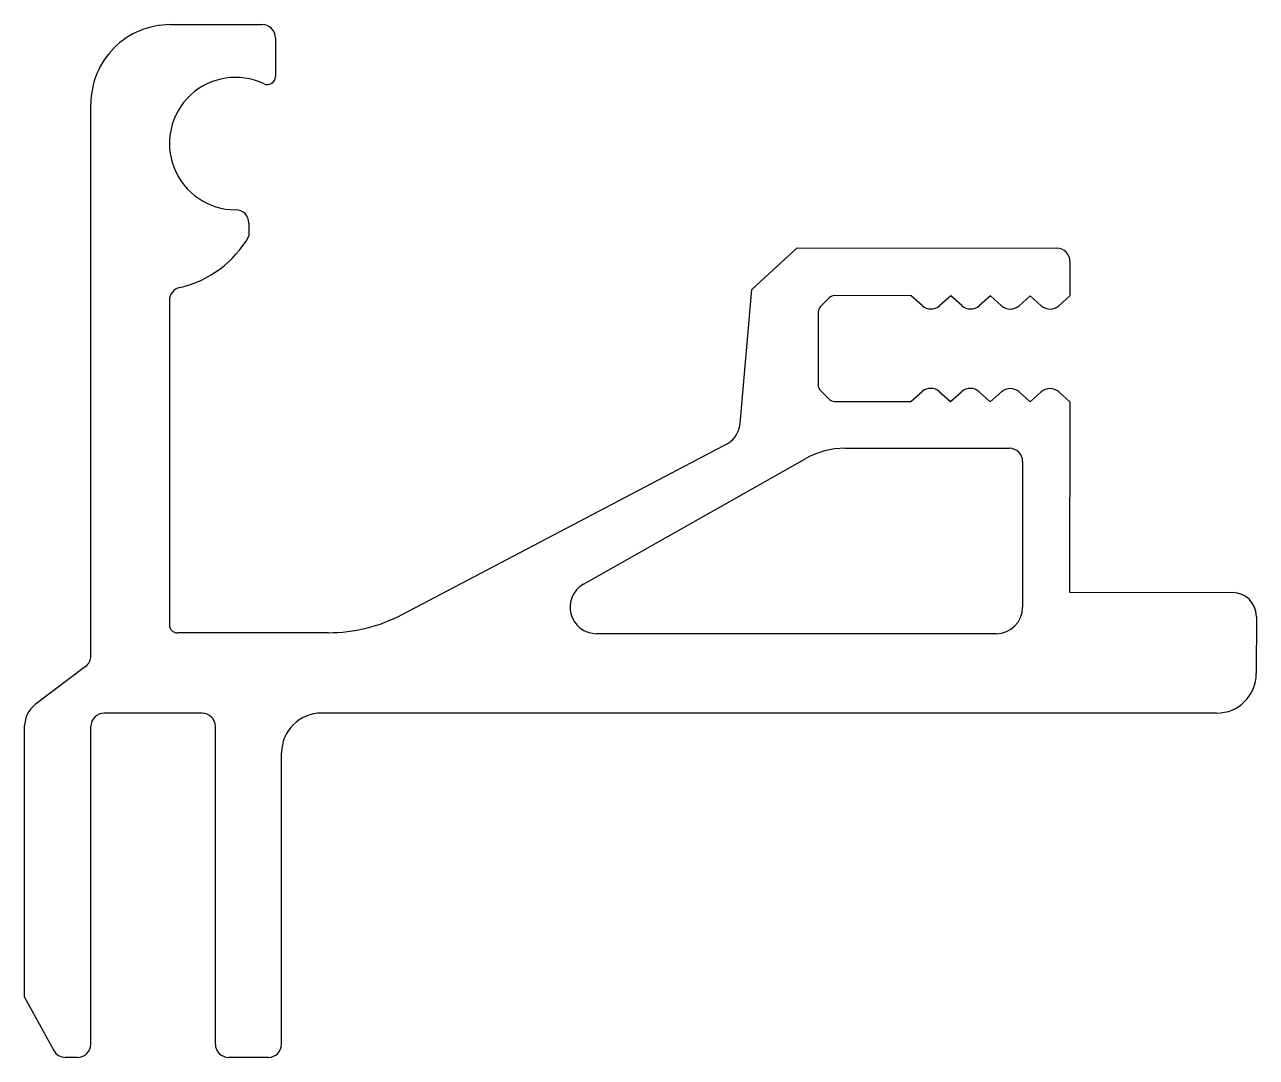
# Model space of a CAD drawing. Extents: x 556 to 602.5, y 611 to 650.
import ezdxf

# ---------------------------------------------------------------- set-up
doc = ezdxf.new("R2010")
doc.units = 0
doc.layers.get('0').update_dxf_attribs({"linetype": 'CONTINUOUS'})

msp = doc.modelspace()

# ---------------------------------------------------------------- linework, layer by layer
at = {"color": 7}
for p, q in [((561.491, 649.98), (564.958, 649.98)), ((565.458, 649.48), (565.458, 648.018)), ((558.491, 626.144), (558.491, 646.98)), ((564.458, 642.488), (564.458, 641.988)), ((583.438, 639.982), (585.156, 641.55)), ((585.156, 641.55), (594.956, 641.536)), ((595.455, 641.035), (595.453, 639.735)), ((582.999, 634.918), (583.438, 639.982)), ((561.458, 639.567), (561.458, 627.308)), ((586.365, 639.661), (586.04, 639.337)), ((589.453, 639.744), (586.577, 639.748)), ((589.869, 639.371), (589.453, 639.744)), ((590.953, 639.742), (590.536, 639.37)), ((591.369, 639.368), (590.953, 639.742)), ((592.453, 639.74), (592.036, 639.367)), ((592.869, 639.366), (592.453, 639.74)), ((593.953, 639.737), (593.536, 639.365)), ((594.369, 639.364), (593.953, 639.737)), ((595.453, 639.735), (595.036, 639.363)), ((585.952, 639.125), (585.948, 636.373)), ((586.036, 636.161), (586.359, 635.836)), ((586.571, 635.748), (589.447, 635.744)), ((589.447, 635.744), (589.864, 636.116)), ((590.531, 636.115), (590.947, 635.742)), ((590.947, 635.742), (591.364, 636.114)), ((592.031, 636.113), (592.447, 635.74)), ((592.447, 635.74), (592.864, 636.112)), ((593.531, 636.111), (593.947, 635.737)), ((593.947, 635.737), (594.364, 636.109)), ((595.031, 636.108), (595.447, 635.735)), ((595.447, 635.735), (595.436, 628.541)), ((570.238, 627.704), (582.391, 634.083)), ((586.954, 633.979), (593.168, 633.979)), ((577.087, 628.849), (585.478, 633.591)), ((593.668, 633.479), (593.668, 627.979)), ((595.436, 628.541), (601.592, 628.532)), ((602.491, 627.63), (602.488, 625.477)), ((567.458, 627.016), (561.758, 627.008)), ((592.668, 626.979), (577.579, 626.979)), ((558.293, 625.745), (556.387, 624.299)), ((562.691, 623.979), (558.991, 623.979)), ((600.988, 623.979), (567.191, 623.979)), ((555.991, 613.249), (555.991, 623.502)), ((558.491, 611.479), (558.491, 623.479)), ((563.191, 611.479), (563.191, 623.479)), ((565.691, 611.479), (565.691, 622.479)), ((555.991, 613.249), (557.089, 611.239)), ((557.991, 610.979), (557.527, 610.979)), ((565.191, 610.979), (563.691, 610.979))]:
    msp.add_line(p, q, dxfattribs=at)
for centre, radius, start, end in [((561.491, 646.98), 3, 90.0001, 180.0001), ((564.958, 649.48), 0.5, 0.0005, 90.0001), ((563.958, 645.488), 2.5, 64.6228, 270.0001), ((565.158, 648.018), 0.3, 244.6231, 0.0001), ((563.958, 642.488), 0.5, 0.0001, 90.0001), ((560.977, 643.959), 4, 282.5885, 330.4782), ((594.955, 641.036), 0.5, 359.9157, 89.9157), ((561.958, 639.567), 0.5, 102.5874, 180.0001), ((586.577, 639.448), 0.3, 89.9157, 134.9157), ((586.252, 639.124), 0.3, 134.9157, 179.9157), ((590.203, 639.743), 0.5, 228.1054, 311.726), ((591.703, 639.741), 0.5, 228.1054, 311.726), ((593.203, 639.738), 0.5, 228.1054, 311.726), ((594.703, 639.736), 0.5, 228.1054, 311.726), ((586.248, 636.373), 0.3, 179.9157, 224.9157), ((590.197, 635.743), 0.5, 48.1054, 131.726), ((591.697, 635.741), 0.5, 48.1054, 131.726), ((593.197, 635.738), 0.5, 48.1054, 131.726), ((594.697, 635.736), 0.5, 48.1054, 131.726), ((586.572, 636.048), 0.3, 224.9157, 269.9157), ((582.003, 635.004), 1, 292.8316, 355.0491), ((586.954, 630.979), 3, 90.0001, 119.4694), ((593.168, 633.479), 0.5, 0.0001, 90.0001), ((577.579, 627.979), 1, 119.4694, 270.0001), ((601.591, 627.632), 0.9, 359.9157, 89.9157), ((592.668, 627.979), 1, 270.0001, 0.0001), ((561.758, 627.308), 0.3, 180.0844, 270.0844), ((567.449, 633.016), 6, 270.0844, 297.6931), ((557.991, 626.144), 0.5, 307.1829, 0.0001), ((600.988, 625.479), 1.5, 270.0001, 359.9162), ((556.991, 623.502), 1, 127.1829, 180.0001), ((558.991, 623.479), 0.5, 90.0001, 180.0001), ((562.691, 623.479), 0.5, 0.0001, 90.0001), ((567.191, 622.479), 1.5, 90.0001, 180.0001), ((557.991, 611.479), 0.5, 270.0001, 0.0001), ((563.691, 611.479), 0.5, 180.0001, 270.0001), ((565.191, 611.479), 0.5, 270.0001, 0.0001), ((557.527, 611.479), 0.5, 208.6459, 270.0001)]:
    msp.add_arc(centre, radius, start, end, dxfattribs=at)

doc.saveas('drawing.dxf')
